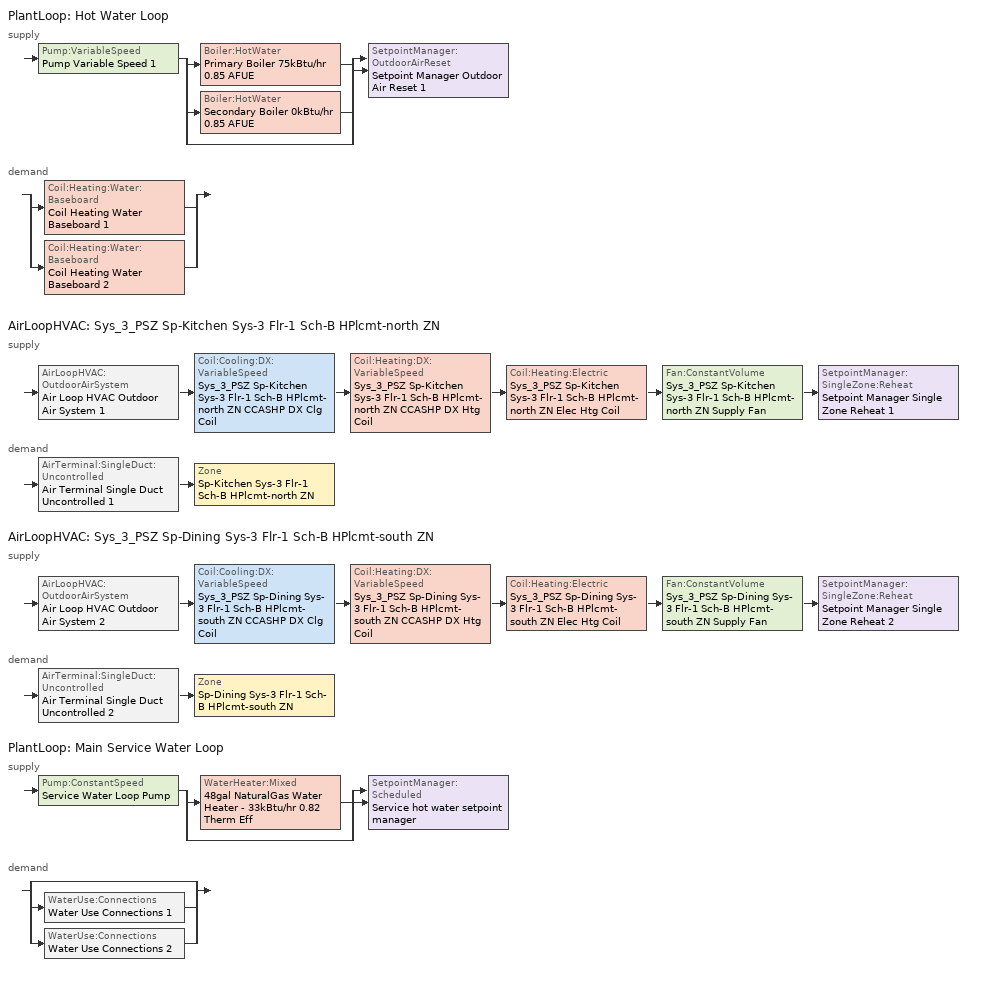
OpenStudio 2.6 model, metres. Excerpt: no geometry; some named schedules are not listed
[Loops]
PlantLoop 'Hot Water Loop'
 supply: Pump:VariableSpeed 'Pump Variable Speed 1' > split
  | Boiler:HotWater 'Primary Boiler 75kBtu/hr 0.85 AFUE'
  | Boiler:HotWater 'Secondary Boiler 0kBtu/hr 0.85 AFUE'
  | bypass
  join > SetpointManager:OutdoorAirReset 'Setpoint Manager Outdoor Air Reset 1'
 demand: split
  | Coil:Heating:Water:Baseboard 'Coil Heating Water Baseboard 1'
  | Coil:Heating:Water:Baseboard 'Coil Heating Water Baseboard 2'
AirLoopHVAC 'Sys_3_PSZ Sp-Kitchen Sys-3 Flr-1 Sch-B HPlcmt-north ZN'
 supply: AirLoopHVAC:OutdoorAirSystem 'Air Loop HVAC Outdoor Air System 1' > Coil:Cooling:DX:VariableSpeed 'Sys_3_PSZ Sp-Kitchen Sys-3 Flr-1 Sch-B HPlcmt-north ZN CCASHP DX Clg Coil' > Coil:Heating:DX:VariableSpeed 'Sys_3_PSZ Sp-Kitchen Sys-3 Flr-1 Sch-B HPlcmt-north ZN CCASHP DX Htg Coil' > Coil:Heating:Electric 'Sys_3_PSZ Sp-Kitchen Sys-3 Flr-1 Sch-B HPlcmt-north ZN Elec Htg Coil' > Fan:ConstantVolume 'Sys_3_PSZ Sp-Kitchen Sys-3 Flr-1 Sch-B HPlcmt-north ZN Supply Fan' > SetpointManager:SingleZone:Reheat 'Setpoint Manager Single Zone Reheat 1'
 demand: AirTerminal:SingleDuct:Uncontrolled 'Air Terminal Single Duct Uncontrolled 1' > Zone 'Sp-Kitchen Sys-3 Flr-1 Sch-B HPlcmt-north ZN'
AirLoopHVAC 'Sys_3_PSZ Sp-Dining Sys-3 Flr-1 Sch-B HPlcmt-south ZN'
 supply: AirLoopHVAC:OutdoorAirSystem 'Air Loop HVAC Outdoor Air System 2' > Coil:Cooling:DX:VariableSpeed 'Sys_3_PSZ Sp-Dining Sys-3 Flr-1 Sch-B HPlcmt-south ZN CCASHP DX Clg Coil' > Coil:Heating:DX:VariableSpeed 'Sys_3_PSZ Sp-Dining Sys-3 Flr-1 Sch-B HPlcmt-south ZN CCASHP DX Htg Coil' > Coil:Heating:Electric 'Sys_3_PSZ Sp-Dining Sys-3 Flr-1 Sch-B HPlcmt-south ZN Elec Htg Coil' > Fan:ConstantVolume 'Sys_3_PSZ Sp-Dining Sys-3 Flr-1 Sch-B HPlcmt-south ZN Supply Fan' > SetpointManager:SingleZone:Reheat 'Setpoint Manager Single Zone Reheat 2'
 demand: AirTerminal:SingleDuct:Uncontrolled 'Air Terminal Single Duct Uncontrolled 2' > Zone 'Sp-Dining Sys-3 Flr-1 Sch-B HPlcmt-south ZN'
PlantLoop 'Main Service Water Loop'
 supply: Pump:ConstantSpeed 'Service Water Loop Pump' > split
  | WaterHeater:Mixed '48gal NaturalGas Water Heater - 33kBtu/hr 0.82 Therm Eff'
  | bypass
  join > SetpointManager:Scheduled 'Service hot water setpoint manager'
 demand: split
  | bypass
  | WaterUse:Connections 'Water Use Connections 1'
  | WaterUse:Connections 'Water Use Connections 2'
[Sizing:Zone] Zone Cooling Design Supply Air Temperature Input Method=SupplyAirTemperature; Zone Cooling Design Supply Air Temperature {C}=13; Zone Cooling Design Supply Air Temperature Difference {deltaC}=11.11; Zone Heating Design Supply Air Temperature Input Method=SupplyAirTemperature; Zone Heating Design Supply Air Temperature {C}=43; Zone Heating Design Supply Air Temperature Difference {deltaC}=11.11; Zone Cooling Design Supply Air Humidity Ratio {kg-H2O/kg-air}=0.0085; Zone Heating Design Supply Air Humidity Ratio {kg-H2O/kg-air}=0.008; Zone Heating Sizing Factor=1.3; Zone Cooling Sizing Factor=1.1; Cooling Design Air Flow Method=DesignDay; Heating Design Air Flow Method=DesignDay; Account for Dedicated Outdoor Air System=No; Dedicated Outdoor Air System Control Strategy=NeutralSupplyAir; Dedicated Outdoor Air Low Setpoint Temperature for Design {C}=autosize; Dedicated Outdoor Air High Setpoint Temperature for Design {C}=autosize
Sp-Kitchen Sys-3 Flr-1 Sch-B HPlcmt-north ZN; Sp-Dining Sys-3 Flr-1 Sch-B HPlcmt-south ZN
[Zone equipment]
Sp-Kitchen Sys-3 Flr-1 Sch-B HPlcmt-north ZN: Air Terminal Single Duct Uncontrolled 1, Sp-Kitchen Sys-3 Flr-1 Sch-B HPlcmt-north ZN Elec Baseboard
Sp-Dining Sys-3 Flr-1 Sch-B HPlcmt-south ZN: Air Terminal Single Duct Uncontrolled 2, Sp-Dining Sys-3 Flr-1 Sch-B HPlcmt-south ZN Elec Baseboard
[PlantLoop] Glycol Concentration=0; Plant Loop Volume {m3}=Autocalculate; Load Distribution Scheme=Optimal
Name | Fluid Type | Maximum Loop Temperature {C} | Minimum Loop Temperature {C}
Hot Water Loop | Water
Main Service Water Loop |  | 60 | 10
[Sizing:Plant] Loop Type=Heating; Sizing Option=NonCoincident; Zone Timesteps in Averaging Window=1; Coincident Sizing Factor Mode=None
Name | Design Loop Exit Temperature {C} | Loop Design Temperature Difference {deltaC}
Hot Water Loop | 82 | 16
Main Service Water Loop | 60 | 5
[Pump:VariableSpeed]
Pump Variable Speed 1: Motor Efficiency=0.855; Pump Control Type=Intermittent; Skin Loss Radiative Fraction=0.5; Design Power Sizing Method=PowerPerFlowPerPressure; Design Electric Power per Unit Flow Rate {W/(m3/s)}=348701.1; Design Shaft Power per Unit Flow Rate per Unit Head {W-s/m3-Pa}=1.43473; Design Minimum Flow Rate Fraction=0
[Boiler:HotWater] Fuel Type=NaturalGas; Nominal Thermal Efficiency=0.85; Normalized Boiler Efficiency Curve=BOILER-EFFFPLR-NECB2011; Water Outlet Upper Temperature Limit {C}=99; Boiler Flow Mode=ConstantFlow; Parasitic Electric Load {W}=0; Sizing Factor=1
Name | Nominal Capacity {W}
Primary Boiler 75kBtu/hr 0.85 AFUE | 22100.1
Secondary Boiler 0kBtu/hr 0.85 AFUE | 0.001
[SetpointManager:OutdoorAirReset]
Setpoint Manager Outdoor Air Reset 1: Control Variable=Temperature; Setpoint at Outdoor Low Temperature {C}=82; Outdoor Low Temperature {C}=-16; Setpoint at Outdoor High Temperature {C}=60; Outdoor High Temperature {C}=0
[AirLoopHVAC] Design Supply Air Flow Rate {m3/s}=AutoSize
Name | Availability Schedule
Sys_3_PSZ Sp-Kitchen Sys-3 Flr-1 Sch-B HPlcmt-north ZN | Sys_3_PSZ Sp-Kitchen Sys-3 Flr-1 Sch-B HPlcmt-north ZN Occ Sch
Sys_3_PSZ Sp-Dining Sys-3 Flr-1 Sch-B HPlcmt-south ZN | Sys_3_PSZ Sp-Dining Sys-3 Flr-1 Sch-B HPlcmt-south ZN Occ Sch
[Sizing:System] Type of Load to Size On=Sensible; Design Outdoor Air Flow Rate {m3/s}=Autosize; Minimum System Air Flow Ratio=1; Preheat Design Temperature {C}=7; Preheat Design Humidity Ratio {kg-H2O/kg-Air}=0.008; Precool Design Temperature {C}=13; Precool Design Humidity Ratio {kg-H2O/kg-Air}=0.008; Central Cooling Design Supply Air Temperature {C}=13; Central Heating Design Supply Air Temperature {C}=43; Sizing Option=NonCoincident; 100% Outdoor Air in Cooling=No; 100% Outdoor Air in Heating=No; Central Cooling Design Supply Air Humidity Ratio {kg-H2O/kg-Air}=0.0085; Central Heating Design Supply Air Humidity Ratio {kg-H2O/kg-Air}=0.008; Cooling Design Air Flow Method=DesignDay; Cooling Design Air Flow Rate {m3/s}=0; Heating Design Air Flow Method=DesignDay; Heating Design Air Flow Rate {m3/s}=0; System Outdoor Air Method=ZoneSum; Zone Maximum Outdoor Air Fraction=1; Cooling Supply Air Flow Rate Per Floor Area {m3/s-m2}=0.00996765; Cooling Fraction of Autosized Cooling Supply Air Flow Rate=1; Cooling Supply Air Flow Rate Per Unit Cooling Capacity {m3/s-W}=3.94755e-05; Heating Supply Air Flow Rate Per Floor Area {m3/s-m2}=0.00996765; Heating Fraction of Autosized Heating Supply Air Flow Rate=1; Heating Fraction of Autosized Cooling Supply Air Flow Rate=1; Heating Supply Air Flow Rate Per Unit Heating Capacity {m3/s-W}=3.15882e-05; Cooling Design Capacity Method=CoolingDesignCapacity; Cooling Design Capacity {W}=autosize; Cooling Design Capacity Per Floor Area {W/m2}=234.7; Fraction of Autosized Cooling Design Capacity=1; Heating Design Capacity Method=HeatingDesignCapacity; Heating Design Capacity {W}=autosize; Heating Design Capacity Per Floor Area {W/m2}=157; Fraction of Autosized Heating Design Capacity=1; Central Cooling Capacity Control Method=OnOff
Sys_3_PSZ Sp-Kitchen Sys-3 Flr-1 Sch-B HPlcmt-north ZN; Sys_3_PSZ Sp-Dining Sys-3 Flr-1 Sch-B HPlcmt-south ZN
[Controller:OutdoorAir] Minimum Outdoor Air Flow Rate {m3/s}=autosize; Maximum Outdoor Air Flow Rate {m3/s}=Autosize; Economizer Control Action Type=ModulateFlow; Lockout Type=NoLockout; Minimum Limit Type=FixedMinimum; High Humidity Control=No; Heat Recovery Bypass Control Type=BypassWhenOAFlowGreaterThanMinimum
Name | Economizer Control Type | Economizer Maximum Limit Dry-Bulb Temperature {C} | Economizer Maximum Limit Enthalpy {J/kg} | Economizer Minimum Limit Dry-Bulb Temperature {C} | Minimum Outdoor Air Schedule | Controller Mechanical Ventilation
Controller Outdoor Air 1 | NoEconomizer | 28 | 64000 | -100 | Sys_3_PSZ Sp-Kitchen Sys-3 Flr-1 Sch-B HPlcmt-north ZN Occ Sch | Controller Mechanical Ventilation 1
Controller Outdoor Air 2 | DifferentialEnthalpy |  |  |  | Sys_3_PSZ Sp-Dining Sys-3 Flr-1 Sch-B HPlcmt-south ZN Occ Sch | Controller Mechanical Ventilation 2
[Controller:MechanicalVentilation] Availability Schedule=Always On Discrete; System Outdoor Air Method=ZoneSum
Controller Mechanical Ventilation 1; Controller Mechanical Ventilation 2
[AirLoopHVAC:OutdoorAirSystem]
Name | Controller
Air Loop HVAC Outdoor Air System 1 | Controller Outdoor Air 1
Air Loop HVAC Outdoor Air System 2 | Controller Outdoor Air 2
[SetpointManager:SingleZone:Reheat] Minimum Supply Air Temperature {C}=13; Maximum Supply Air Temperature {C}=43
Name | Control Zone
Setpoint Manager Single Zone Reheat 1 | Sp-Kitchen Sys-3 Flr-1 Sch-B HPlcmt-north ZN
Setpoint Manager Single Zone Reheat 2 | Sp-Dining Sys-3 Flr-1 Sch-B HPlcmt-south ZN
[AirTerminal:SingleDuct:Uncontrolled] Availability Schedule=Always On Discrete; Maximum Air Flow Rate {m3/s}=AutoSize
Air Terminal Single Duct Uncontrolled 1; Air Terminal Single Duct Uncontrolled 2
[Coil:Heating:Water:Baseboard] Heating Design Capacity Method=HeatingDesignCapacity; Heating Design Capacity {W}=autosize; Heating Design Capacity Per Floor Area {W/m2}=0; Fraction of Autosized Heating Design Capacity=0.8
Coil Heating Water Baseboard 1; Coil Heating Water Baseboard 2
[ZoneHVAC:Baseboard:Convective:Water] Availability Schedule=Always On Discrete
Name | Heating Coil
Zone HVAC Baseboard Convective Water 1 | Coil Heating Water Baseboard 1
Zone HVAC Baseboard Convective Water 2 | Coil Heating Water Baseboard 2
[SetpointManager:Scheduled]
Service hot water setpoint manager: Control Variable=Temperature; Schedule=Service Water Loop Temp - 140F
[Pump:ConstantSpeed]
Service Water Loop Pump: Rated Flow Rate {m3/s}=autosize; Rated Pump Head {Pa}=226.454; Rated Power Consumption {W}=autosize; Motor Efficiency=0.7; Fraction of Motor Inefficiencies to Fluid Stream=0; Pump Control Type=Intermittent; Design Power Sizing Method=PowerPerFlowPerPressure; Design Electric Power per Unit Flow Rate {W/(m3/s)}=348701.1; Design Shaft Power per Unit Flow Rate per Unit Head {W-s/m3-Pa}=1.28205
[WaterHeater:Mixed]
48gal NaturalGas Water Heater - 33kBtu/hr 0.82 Therm Eff: Tank Volume {m3}=0.18232; Setpoint Temperature Schedule=Service Water Loop Temp - 140F; Deadband Temperature Difference {deltaC}=2; Maximum Temperature Limit {C}=82.2222; Heater Control Type=Cycle; Heater Maximum Capacity {W}=9526.21; Heater Fuel Type=NaturalGas; Heater Thermal Efficiency=0.82; Part Load Factor Curve=SWH-EFFFPLR-NECB2011; Off Cycle Parasitic Fuel Consumption Rate {W}=20; Off Cycle Parasitic Fuel Type=NaturalGas; Off Cycle Parasitic Heat Fraction to Tank=0.8; On Cycle Parasitic Fuel Type=NaturalGas; On Cycle Parasitic Heat Fraction to Tank=0; Ambient Temperature Indicator=Schedule; Ambient Temperature Schedule=Water Heater Ambient Temp Schedule - 70F; Off Cycle Loss Coefficient to Ambient Temperature {W/K}=2.93454; On Cycle Loss Coefficient to Ambient Temperature {W/K}=2.93454; Use Side Effectiveness=1; Source Side Effectiveness=1; Use Side Design Flow Rate {m3/s}=autosize; Source Side Design Flow Rate {m3/s}=autosize; Indirect Water Heating Recovery Time {hr}=1.5; Source Side Flow Control Mode=IndirectHeatPrimarySetpoint
[WaterUse:Connections]
Name | Water Use Equipment Name 1
Water Use Connections 1 | Dining Service Water Use 0.38gal/min
Water Use Connections 2 | Kitchen Service Water Use 0.07gal/min
[WaterUse:Equipment:Definition]
Name | Peak Flow Rate {m3/s} | Target Temperature Schedule | Sensible Fraction Schedule | Latent Fraction Schedule
Dining Service Water Use Def 0.38gal/min | 2.36933e-05 | Schedule Ruleset 5 | Schedule Ruleset 3 | Schedule Ruleset 4
Kitchen Service Water Use Def 0.07gal/min | 4.44248e-06 | Schedule Ruleset 8 | Schedule Ruleset 6 | Schedule Ruleset 7
[WaterUse:Equipment] Flow Rate Fraction Schedule=NECB-B-Service Water Heating
Name | Water Use Equipment Definition | Space
Dining Service Water Use 0.38gal/min | Dining Service Water Use Def 0.38gal/min | Dining
Kitchen Service Water Use 0.07gal/min | Kitchen Service Water Use Def 0.07gal/min | Kitchen
[Fan:ConstantVolume] Availability Schedule=Always On Discrete; Fan Efficiency=0.39975; Pressure Rise {Pa}=640; Maximum Flow Rate {m3/s}=AutoSize; Motor Efficiency=0.615
Sys_3_PSZ Sp-Dining Sys-3 Flr-1 Sch-B HPlcmt-south ZN Supply Fan; Sys_3_PSZ Sp-Kitchen Sys-3 Flr-1 Sch-B HPlcmt-north ZN Supply Fan
[Coil:Cooling:DX:VariableSpeed] Nominal Speed Level=1; Rated Air Flow Rate At Selected Nominal Speed Level {m3/s}=autosize; Nominal Time for Condensate to Begin Leaving the Coil {s}=0; Initial Moisture Evaporation Rate Divided by Steady-State AC Latent Capacity=0; Condenser Type=AirCooled; Evaporative Condenser Pump Rated Power Consumption {W}=0; Crankcase Heater Capacity {W}=1e-06; Maximum Outdoor Dry-Bulb Temperature for Crankcase Heater Operation {C}=10; Basin Heater Capacity {W/K}=1e-06; Basin Heater Setpoint Temperature {C}=2
Name | Gross Rated Total Cooling Capacity At Selected Nominal Speed Level {W} | Energy Part Load Fraction Curve
Sys_3_PSZ Sp-Dining Sys-3 Flr-1 Sch-B HPlcmt-south ZN CCASHP DX Clg Coil | 53402.3 | Mitsubishi Hyper Heating VRF CPLFFPLR curve
Sys_3_PSZ Sp-Kitchen Sys-3 Flr-1 Sch-B HPlcmt-north ZN CCASHP DX Clg Coil | 11444.3 | Mitsubishi Hyper Heating VRF CPLFFPLR curve 1
[Coil:Heating:Electric] Availability Schedule=Always On Discrete
Sys_3_PSZ Sp-Dining Sys-3 Flr-1 Sch-B HPlcmt-south ZN Elec Htg Coil; Sys_3_PSZ Sp-Kitchen Sys-3 Flr-1 Sch-B HPlcmt-north ZN Elec Htg Coil
[Coil:Heating:DX:VariableSpeed] Nominal Speed Level=1; Rated Air Flow Rate At Selected Nominal Speed Level {m3/s}=autosize; Minimum Outdoor Dry-Bulb Temperature for Compressor Operation {C}=-20; Maximum Outdoor Dry-Bulb Temperature for Defrost Operation {C}=5; Crankcase Heater Capacity {W}=1e-06; Maximum Outdoor Dry-Bulb Temperature for Crankcase Heater Operation {C}=10; Defrost Strategy=resistive; Defrost Control=timed; Defrost Time Period Fraction=0; Resistive Defrost Heater Capacity {W}=1e-06
Name | Rated Heating Capacity At Selected Nominal Speed Level {W} | Energy Part Load Fraction Curve
Sys_3_PSZ Sp-Dining Sys-3 Flr-1 Sch-B HPlcmt-south ZN CCASHP DX Htg Coil | 53402.3 | Mitsubishi Hyper Heating VRF HPLFFPLR curve
Sys_3_PSZ Sp-Kitchen Sys-3 Flr-1 Sch-B HPlcmt-north ZN CCASHP DX Htg Coil | 11444.3 | Mitsubishi Hyper Heating VRF HPLFFPLR curve 1
[ZoneHVAC:Baseboard:Convective:Electric] Availability Schedule=Always On Discrete; Efficiency=1
Name | Nominal Capacity {W}
Sp-Dining Sys-3 Flr-1 Sch-B HPlcmt-south ZN Elec Baseboard | 14986.7
Sp-Kitchen Sys-3 Flr-1 Sch-B HPlcmt-north ZN Elec Baseboard | 7028.21
[Schedule:Ruleset]
Name | Default Day Schedule | Summer Design Day Schedule | Winter Design Day Schedule
Service Water Loop Temp - 140F | Service Water Loop Temp - 140F Default
Water Heater Ambient Temp Schedule - 70F | Water Heater Ambient Temp Schedule - 70F Default
Schedule Ruleset 3 | Schedule Day 5
Schedule Ruleset 4 | Schedule Day 6
Schedule Ruleset 5 | Schedule Day 7
NECB-B-Service Water Heating | NECB-B-Service Water Heating Default
Schedule Ruleset 6 | Schedule Day 8
Schedule Ruleset 7 | Schedule Day 9
Schedule Ruleset 8 | Schedule Day 10
Sys_3_PSZ Sp-Dining Sys-3 Flr-1 Sch-B HPlcmt-south ZN Occ Sch | Sys_3_PSZ Sp-Dining Sys-3 Flr-1 Sch-B HPlcmt-south ZN Occ Sch Default | Sys_3_PSZ Sp-Dining Sys-3 Flr-1 Sch-B HPlcmt-south ZN Occ Sch Summer Design Day | Sys_3_PSZ Sp-Dining Sys-3 Flr-1 Sch-B HPlcmt-south ZN Occ Sch Winter Design Day
Sys_3_PSZ Sp-Kitchen Sys-3 Flr-1 Sch-B HPlcmt-north ZN Occ Sch | Sys_3_PSZ Sp-Kitchen Sys-3 Flr-1 Sch-B HPlcmt-north ZN Occ Sch Default | Sys_3_PSZ Sp-Kitchen Sys-3 Flr-1 Sch-B HPlcmt-north ZN Occ Sch Summer Design Day | Sys_3_PSZ Sp-Kitchen Sys-3 Flr-1 Sch-B HPlcmt-north ZN Occ Sch Winter Design Day
[Schedule:Day]
Service Water Loop Temp - 140F Default: 24, 0, 60
Water Heater Ambient Temp Schedule - 70F Default: 24, 0, 21.1111
NECB-B-Service Water Heating Default: 1, 0, 0.6, 2, 0, 0.5, 9, 0, 0.05, 11, 0, 0.7, 12, 0, 0.4, 13, 0, 0.5, 15, 0, 0.6, 16, 0, 0.4, 18, 0, 0.3, 19, 0, 0.4, 20, 0, 0.5, 22, 0, 0.8, 24, 0, 0.9
Sys_3_PSZ Sp-Dining Sys-3 Flr-1 Sch-B HPlcmt-south ZN Occ Sch Default; Sys_3_PSZ Sp-Dining Sys-3 Flr-1 Sch-B HPlcmt-south ZN Occ Sch Winter Design Day; Sys_3_PSZ Sp-Dining Sys-3 Flr-1 Sch-B HPlcmt-south ZN Occ Sch Summer Design Day; Sys_3_PSZ Sp-Kitchen Sys-3 Flr-1 Sch-B HPlcmt-north ZN Occ Sch Default; Sys_3_PSZ Sp-Kitchen Sys-3 Flr-1 Sch-B HPlcmt-north ZN Occ Sch Winter Design Day; Sys_3_PSZ Sp-Kitchen Sys-3 Flr-1 Sch-B HPlcmt-north ZN Occ Sch Summer Design Day: 24, 0, 1
Sys_3_PSZ Sp-Kitchen Sys-3 Flr-1 Sch-B HPlcmt-north ZN Occ Sch Monday; Sys_3_PSZ Sp-Kitchen Sys-3 Flr-1 Sch-B HPlcmt-north ZN Occ Sch Tuesday; Sys_3_PSZ Sp-Kitchen Sys-3 Flr-1 Sch-B HPlcmt-north ZN Occ Sch Wednesday; Sys_3_PSZ Sp-Kitchen Sys-3 Flr-1 Sch-B HPlcmt-north ZN Occ Sch Thursday; Sys_3_PSZ Sp-Kitchen Sys-3 Flr-1 Sch-B HPlcmt-north ZN Occ Sch Friday: 1, 0, 1, 10, 0, 0, 24, 0, 1
Sys_3_PSZ Sp-Kitchen Sys-3 Flr-1 Sch-B HPlcmt-north ZN Occ Sch Saturday: 2, 0, 1, 10, 0, 0, 24, 0, 1
Sys_3_PSZ Sp-Kitchen Sys-3 Flr-1 Sch-B HPlcmt-north ZN Occ Sch Sunday: 1, 0, 0, 2, 0, 1, 11, 0, 0, 23, 0, 1, 24, 0, 0
[Schedule:Rule] Date Specification Type=DateRange; Start Month=1; Start Day=1; End Month=12
Name | Schedule Ruleset | Rule Order | Day Schedule | Apply Monday | Apply Tuesday | Apply Wednesday | Apply Thursday | Apply Friday | End Day | Apply Saturday | Apply Sunday
Schedule Rule 20 | NECB-B-Service Water Heating | 2 | NECB-B-Service Water Heating Default|Wkdy Day | Yes | Yes | Yes | Yes | Yes | 31
Schedule Rule 21 | NECB-B-Service Water Heating | 1 | NECB-B-Service Water Heating Sat Day |  |  |  |  |  | 31 | Yes
Schedule Rule 22 | NECB-B-Service Water Heating | 0 | NECB-B-Service Water Heating Sun|Hol Day |  |  |  |  |  | 31 |  | Yes
Sys_3_PSZ Sp-Dining Sys-3 Flr-1 Sch-B HPlcmt-south ZN Occ Sch Monday Rule | Sys_3_PSZ Sp-Dining Sys-3 Flr-1 Sch-B HPlcmt-south ZN Occ Sch | 6 | Sys_3_PSZ Sp-Dining Sys-3 Flr-1 Sch-B HPlcmt-south ZN Occ Sch Monday | Yes |  |  |  |  | 25
Sys_3_PSZ Sp-Dining Sys-3 Flr-1 Sch-B HPlcmt-south ZN Occ Sch Tuesday Rule | Sys_3_PSZ Sp-Dining Sys-3 Flr-1 Sch-B HPlcmt-south ZN Occ Sch | 5 | Sys_3_PSZ Sp-Dining Sys-3 Flr-1 Sch-B HPlcmt-south ZN Occ Sch Tuesday |  | Yes |  |  |  | 26
Sys_3_PSZ Sp-Dining Sys-3 Flr-1 Sch-B HPlcmt-south ZN Occ Sch Wednesday Rule | Sys_3_PSZ Sp-Dining Sys-3 Flr-1 Sch-B HPlcmt-south ZN Occ Sch | 4 | Sys_3_PSZ Sp-Dining Sys-3 Flr-1 Sch-B HPlcmt-south ZN Occ Sch Wednesday |  |  | Yes |  |  | 27
Sys_3_PSZ Sp-Dining Sys-3 Flr-1 Sch-B HPlcmt-south ZN Occ Sch Thursday Rule | Sys_3_PSZ Sp-Dining Sys-3 Flr-1 Sch-B HPlcmt-south ZN Occ Sch | 3 | Sys_3_PSZ Sp-Dining Sys-3 Flr-1 Sch-B HPlcmt-south ZN Occ Sch Thursday |  |  |  | Yes |  | 28
Sys_3_PSZ Sp-Dining Sys-3 Flr-1 Sch-B HPlcmt-south ZN Occ Sch Friday Rule | Sys_3_PSZ Sp-Dining Sys-3 Flr-1 Sch-B HPlcmt-south ZN Occ Sch | 2 | Sys_3_PSZ Sp-Dining Sys-3 Flr-1 Sch-B HPlcmt-south ZN Occ Sch Friday |  |  |  |  | Yes | 29
Sys_3_PSZ Sp-Dining Sys-3 Flr-1 Sch-B HPlcmt-south ZN Occ Sch Saturday Rule | Sys_3_PSZ Sp-Dining Sys-3 Flr-1 Sch-B HPlcmt-south ZN Occ Sch | 1 | Sys_3_PSZ Sp-Dining Sys-3 Flr-1 Sch-B HPlcmt-south ZN Occ Sch Saturday |  |  |  |  |  | 30 | Yes
Sys_3_PSZ Sp-Dining Sys-3 Flr-1 Sch-B HPlcmt-south ZN Occ Sch Sunday Rule | Sys_3_PSZ Sp-Dining Sys-3 Flr-1 Sch-B HPlcmt-south ZN Occ Sch | 0 | Sys_3_PSZ Sp-Dining Sys-3 Flr-1 Sch-B HPlcmt-south ZN Occ Sch Sunday |  |  |  |  |  | 31 |  | Yes
Sys_3_PSZ Sp-Kitchen Sys-3 Flr-1 Sch-B HPlcmt-north ZN Occ Sch Monday Rule | Sys_3_PSZ Sp-Kitchen Sys-3 Flr-1 Sch-B HPlcmt-north ZN Occ Sch | 6 | Sys_3_PSZ Sp-Kitchen Sys-3 Flr-1 Sch-B HPlcmt-north ZN Occ Sch Monday | Yes |  |  |  |  | 25
Sys_3_PSZ Sp-Kitchen Sys-3 Flr-1 Sch-B HPlcmt-north ZN Occ Sch Tuesday Rule | Sys_3_PSZ Sp-Kitchen Sys-3 Flr-1 Sch-B HPlcmt-north ZN Occ Sch | 5 | Sys_3_PSZ Sp-Kitchen Sys-3 Flr-1 Sch-B HPlcmt-north ZN Occ Sch Tuesday |  | Yes |  |  |  | 26
Sys_3_PSZ Sp-Kitchen Sys-3 Flr-1 Sch-B HPlcmt-north ZN Occ Sch Wednesday Rule | Sys_3_PSZ Sp-Kitchen Sys-3 Flr-1 Sch-B HPlcmt-north ZN Occ Sch | 4 | Sys_3_PSZ Sp-Kitchen Sys-3 Flr-1 Sch-B HPlcmt-north ZN Occ Sch Wednesday |  |  | Yes |  |  | 27
Sys_3_PSZ Sp-Kitchen Sys-3 Flr-1 Sch-B HPlcmt-north ZN Occ Sch Thursday Rule | Sys_3_PSZ Sp-Kitchen Sys-3 Flr-1 Sch-B HPlcmt-north ZN Occ Sch | 3 | Sys_3_PSZ Sp-Kitchen Sys-3 Flr-1 Sch-B HPlcmt-north ZN Occ Sch Thursday |  |  |  | Yes |  | 28
Sys_3_PSZ Sp-Kitchen Sys-3 Flr-1 Sch-B HPlcmt-north ZN Occ Sch Friday Rule | Sys_3_PSZ Sp-Kitchen Sys-3 Flr-1 Sch-B HPlcmt-north ZN Occ Sch | 2 | Sys_3_PSZ Sp-Kitchen Sys-3 Flr-1 Sch-B HPlcmt-north ZN Occ Sch Friday |  |  |  |  | Yes | 29
Sys_3_PSZ Sp-Kitchen Sys-3 Flr-1 Sch-B HPlcmt-north ZN Occ Sch Saturday Rule | Sys_3_PSZ Sp-Kitchen Sys-3 Flr-1 Sch-B HPlcmt-north ZN Occ Sch | 1 | Sys_3_PSZ Sp-Kitchen Sys-3 Flr-1 Sch-B HPlcmt-north ZN Occ Sch Saturday |  |  |  |  |  | 30 | Yes
Sys_3_PSZ Sp-Kitchen Sys-3 Flr-1 Sch-B HPlcmt-north ZN Occ Sch Sunday Rule | Sys_3_PSZ Sp-Kitchen Sys-3 Flr-1 Sch-B HPlcmt-north ZN Occ Sch | 0 | Sys_3_PSZ Sp-Kitchen Sys-3 Flr-1 Sch-B HPlcmt-north ZN Occ Sch Sunday |  |  |  |  |  | 31 |  | Yes
[Schedule:Constant]
Always On Discrete: Value=1
[Curve:Cubic] Minimum Value of x=0; Maximum Value of x=1
Name | Coefficient1 Constant | Coefficient2 x | Coefficient3 x**2 | Coefficient4 x**3
BOILER-EFFFPLR-NECB2011 | 0.2901 | 2.6664 | -3.764 | 1.82
SWH-EFFFPLR-NECB2011 | 0.7576 | 1.0071 | -1.4443 | 0.6844
[Table:MultiVariableLookup]
Mitsubishi Hyper Heating VRF CPLFFPLR curve; Mitsubishi Hyper Heating VRF CPLFFPLR curve 1: LinearInterpolationOfTable, 2, cubic, SingleLineIndependentVariableWithMatrix, 1, 0, 1, Dimensionless, Dimensionless, 1, 0.1, 0.865, 0.2, 0.88, 0.3, 0.895, 0.4, 0.91, 0.5, 1.154, 0.6, 1.144, 0.7, 1.119, 0.8, 1.087, 0.9, 1.052, 1, 1.015
Mitsubishi Hyper Heating VRF HPLFFPLR curve; Mitsubishi Hyper Heating VRF HPLFFPLR curve 1: LinearInterpolationOfTable, 2, cubic, SingleLineIndependentVariableWithMatrix, 1, 0, 1, Dimensionless, Dimensionless, 1, 0.1, 0.865, 0.2, 0.88, 0.3, 0.895, 0.4, 0.91, 0.5, 0.856226, 0.6, 0.918821, 0.7, 0.958967, 0.8, 0.983081, 0.9, 0.996186, 1, 1.00203
